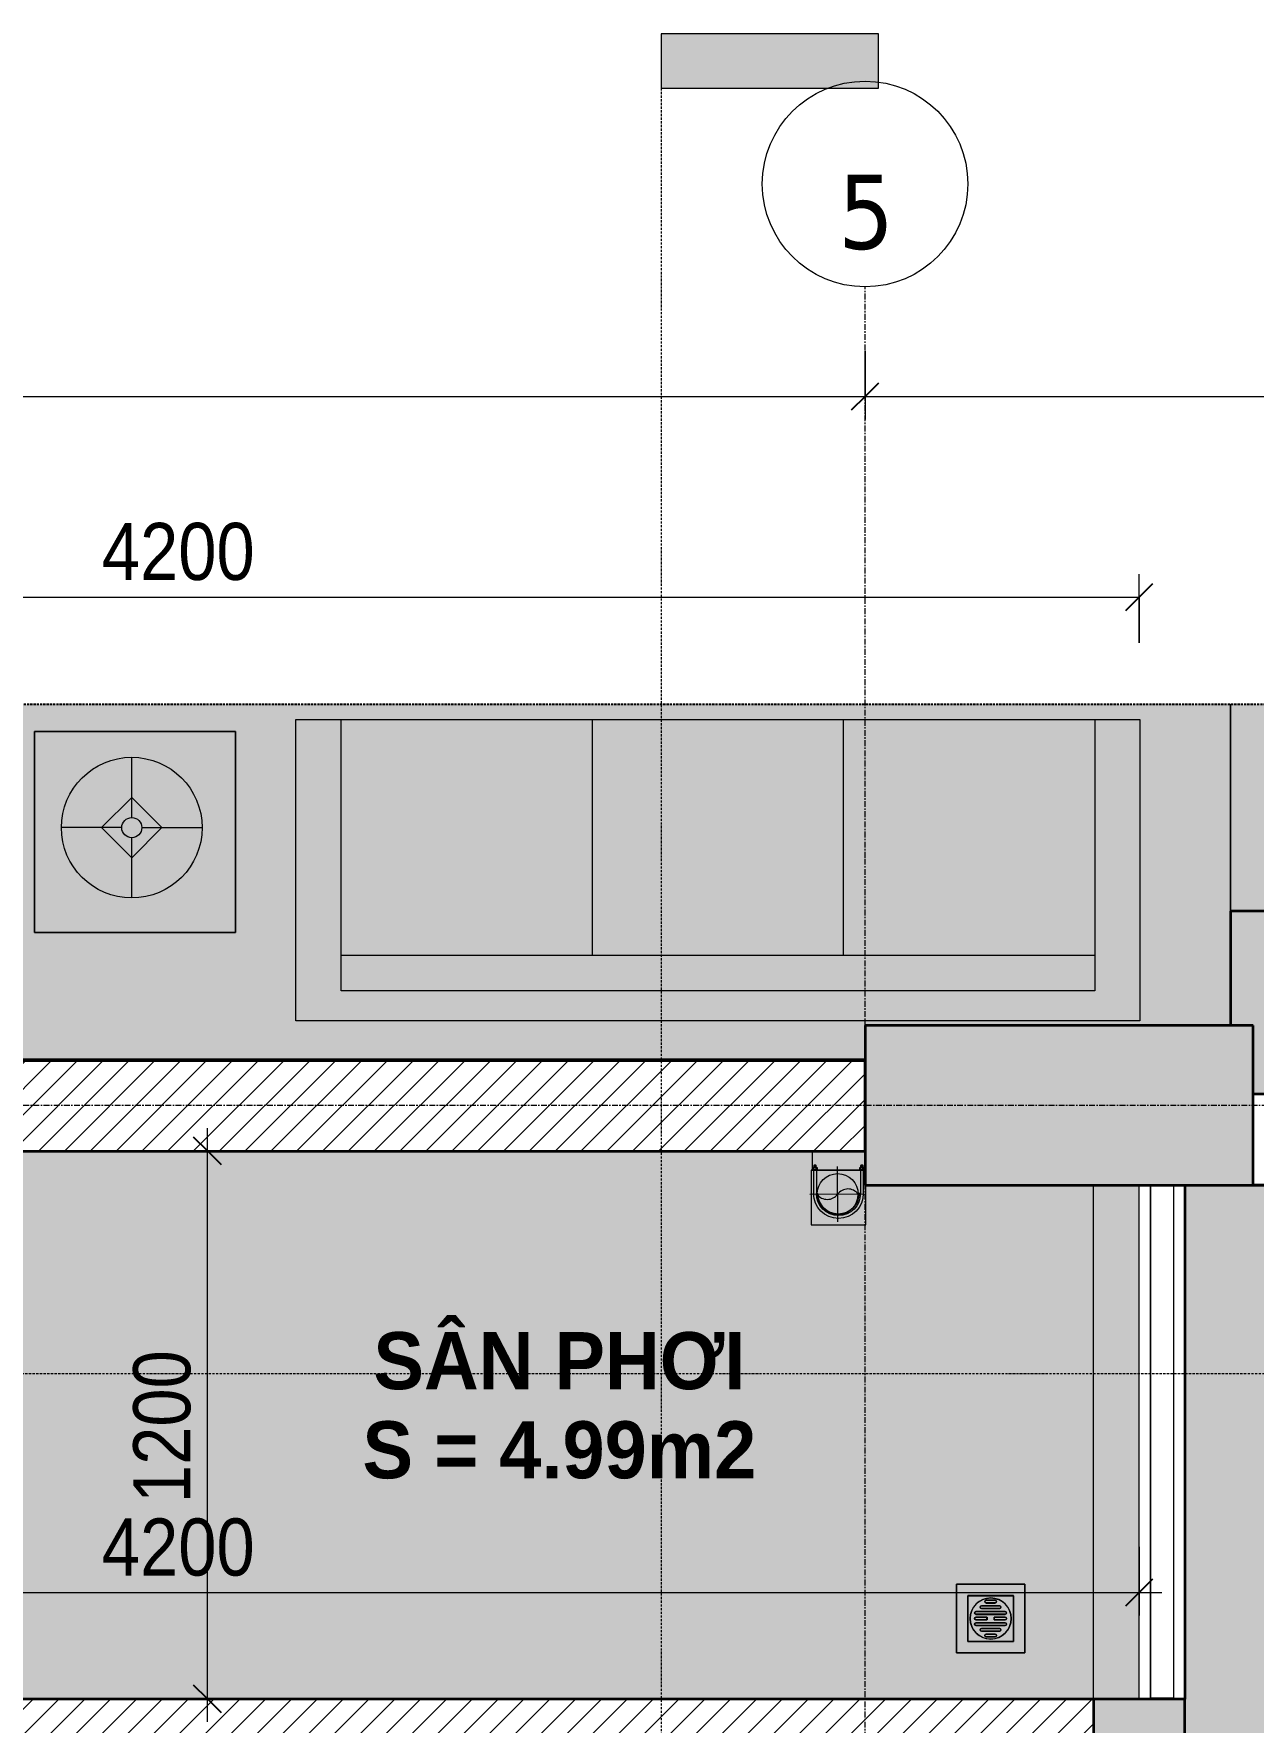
# Model space of a CAD drawing. Header units: millimetres. Extents: x 42054 to 236235, y 253 to 78637.
# Drawn here: x 50933 to 53603, y 68586 to 72283 of the extents above; entities that cross this region are included whole.
import ezdxf

# ---------------------------------------------------------------- set-up
doc = ezdxf.new("R2010")
doc.units = ezdxf.units.MM
for name, pattern in [('Dash - Tight', [4.5, 3, -1.5]), ('Dash Dot 3_16_', [7.9375, 4.7625, -1.5875, 0, -1.5875]), ('Grid Line', [22.225, 12.7, -3.175, 3.175, -3.175]), ('Hidden', [7.14375, 4.7625, -2.38125]), ('IMPORT-CENTER _3_', [10.16, 6.35, -1.27, 1.27, -1.27])]:
    doc.linetypes.add(name, pattern=pattern)
for name, color, linetype, lineweight in [('0-1', 7, 'Continuous', 5), ('A-ANNO-DIMS', 211, 'Continuous', 9), ('A-ANNO-DIMS-50', 211, 'Continuous', 9), ('A-DETL-GENF-1', 7, 'Continuous', 18), ('A-DETL-GENF-3', 92, 'Dash - Tight', 18), ('A-DETL-GENF-4', 92, 'Hidden', 25), ('A-DETL-GENF-5', 9, 'Continuous', 18), ('A-DETL-MEDM', 33, 'Continuous', 35), ('A-DETL-THIN', 151, 'Continuous', 18), ('A-FLOR', 192, 'Continuous', 18), ('A-FLOR-3', 254, 'Continuous', 18), ('A-FLOR-HRAL', 11, 'Continuous', 18), ('A-FLOR-HRAL-1', 7, 'Continuous', 18), ('A-WALL', 113, 'Continuous', 18), ('A-WALL-2', 250, 'Continuous', 35), ('A-WALL-3', 7, 'Continuous', 18), ('A-WALL-6', 113, 'Continuous', 35), ('A-WALL-PATT-1', 9, 'Continuous', 18), ('A-WALL-PATT-2', 111, 'Continuous', 18), ('G-ANNO-SYMB', 111, 'Continuous', 9), ('G-ANNO-SYMB-1', 111, 'Dash Dot 3_16_', 18), ('G-ANNO-TEXT-1', 7, 'Continuous', 9), ('G-IMPT', 8, 'Continuous', 18), ('G-IMPT-3', 8, 'Continuous', 25), ('G-IMPT-4', 8, 'IMPORT-CENTER _3_', 18), ('I-FURN', 30, 'Continuous', 18), ('I-FURN-2', 50, 'Continuous', 18), ('M-EQPM', 50, 'Continuous', 18), ('M-EQPM-1', 7, 'Continuous', 18), ('S-COLS', 52, 'Continuous', 18), ('S-COLS-3', 52, 'Continuous', 5), ('S-GRID-1', 1, 'Grid Line', 9), ('S-GRID-IDEN', 1, 'Continuous', 9)]:
    doc.layers.add(name, color=color, linetype=linetype, lineweight=lineweight)
doc.layers.add('A-DETL-GENF-2', color=7, linetype='Continuous', lineweight=18, transparency=0.2)
doc.styles.add('Arial_B_1', font='arialbd.ttf', dxfattribs={"width": 0.95, "height": 125})
doc.styles.add('Tahoma_B', font='tahomabd.ttf', dxfattribs={"height": 162.5})
doc.styles.add('UTM Avo', font='', dxfattribs={"width": 0.9, "height": 125})
doc.styles.get('UTM Avo').set_extended_font_data('UTM Avo')
doc.dimstyles.new('1_Dim_chi_tiet_2_5', dxfattribs={"dimscale": 304.8, "dimtxt": 124.912619, "dimasz": 0.19685, "dimexe": 0.164042, "dimexo": 0.0625, "dimgap": 0.016404, "dimtad": 1, "dimdec": 0, "dimrnd": 5, "dimzin": 0, "dimdsep": 46, "dimtxsty": 'UTM Avo', "dimblk1": 'OBLIQUE', "dimblk2": 'OBLIQUE', "dimsah": 1, "dimcen": 0.09, "dimdle": 0.164042, "dimazin": 0, "dimtfac": 1, "dimtdec": 4, "dimtix": 1, "dimtmove": 0, "dimatfit": 3, "dimfxl": 0.328084, "dimfxlon": 1, "dimtvp": 1, "dimtolj": 1, "dimtzin": 0, "dimarcsym": 2})
pattern_1 = [(45, (0, 0), (-28.284271, 28.284271), [])]

# ---------------------------------------------------------------- blocks, each defined once
blk = doc.blocks.new('NCV_TKTC_KET CAU_rvt-1-TKCS_CĂN HỘ LOẠI 1A - MẶT BẰNG')
at = {"layer": 'S-COLS-3'}
blk.add_hatch(color=256, dxfattribs=at).paths.add_polyline_path([(52752.6, 69761.9), (52752.6, 69762), (52752.6, 69835.3)])
at = {"layer": 'A-FLOR'}
blk.add_line((49852.6, 69835.3), (52752.6, 69835.3), dxfattribs=at)
at = {"layer": 'S-COLS'}
for p, q in [((52752.6, 70111.9), (52752.6, 70036.9)), ((53552.6, 70111.9), (52752.6, 70111.9)), ((52752.6, 69836.9), (52752.6, 69761.9)), ((53427.6, 69761.9), (53452.6, 69761.9)), ((53452.6, 69761.9), (53602.6, 69761.9))]:
    blk.add_line(p, q, dxfattribs=at)
blk = doc.blocks.new('THU NUOC - THU NUOC-461820-TKCS_CĂN HỘ LOẠI 1A - MẶT BẰNG')
at = {"layer": 'M-EQPM-1'}
for p, q in [((-66.3, 70.6), (-66.3, -79.4)), ((83.7, 70.6), (-66.3, 70.6)), ((58.7, 45.6), (-41.3, 45.6)), ((-41.3, 45.6), (-41.3, -54.4)), ((58.7, -54.4), (58.7, 45.6)), ((83.7, -79.4), (83.7, 70.6)), ((-23.3, 10.8), (40.9, 10.8)), ((40.9, 4.8), (-23.3, 4.8)), ((-11, 23.3), (28.5, 23.3)), ((28.5, 17.3), (-11, 17.3)), ((-1.1, 35.6), (18.5, 35.6)), ((18.5, 29.6), (-1.1, 29.6)), ((-23.3, -1.2), (0.7, -1.2)), ((0.7, -7.2), (-23.3, -7.2)), ((-23.3, -13.6), (40.9, -13.6)), ((40.9, -19.6), (-23.3, -19.6)), ((-11, -26.1), (28.5, -26.1)), ((28.5, -32.1), (-11, -32.1)), ((0.7, -1.2), (0.7, -7.2)), ((16.7, -1.2), (40.9, -1.2)), ((16.7, -7.2), (16.7, -1.2)), ((40.9, -7.2), (16.7, -7.2)), ((-41.3, -54.4), (58.7, -54.4)), ((-1.1, -38.5), (18.5, -38.5)), ((18.5, -44.5), (-1.1, -44.5)), ((-66.3, -79.4), (83.7, -79.4))]:
    blk.add_line(p, q, dxfattribs=at)
for centre, radius, start, end in [((8.7, -4.4), 45, 0, 180), ((8.7, -4.4), 45, 0, 180), ((-23.3, 7.8), 3, 90, 270), ((-11, 20.3), 3, 90, 270), ((-1.1, 32.6), 3, 90, 270), ((18.5, 32.6), 3, 270, 90), ((28.5, 20.3), 3, 270, 90), ((40.9, 7.8), 3, 270, 90), ((8.7, -4.4), 45, 180, 360), ((8.7, -4.4), 45, 180, 360), ((-23.3, -4.2), 3, 90, 270), ((-23.3, -16.6), 3, 90, 270), ((-11, -29.1), 3, 90, 270), ((28.5, -29.1), 3, 270, 90), ((40.9, -4.2), 3, 270, 90), ((40.9, -16.6), 3, 270, 90), ((-1.1, -41.5), 3, 90, 270), ((18.5, -41.5), 3, 270, 90)]:
    blk.add_arc(centre, radius, start, end, dxfattribs=at)
blk = doc.blocks.new('Top Rail Type - Top Rail_Internal_-641411-TKCS_CĂN HỘ LOẠI 1A - MẶT BẰNG')
at = {"layer": 'A-FLOR-HRAL-1'}
for p, q in [((30469.2, 59378.3), (30469.2, 60501.2)), ((30519.2, 60501.2), (30519.2, 59378.3)), ((30519.2, 59378.3), (30469.2, 59378.3))]:
    blk.add_line(p, q, dxfattribs=at)
blk = doc.blocks.new('Top Rail Type - Top Rail_Internal_-V8-TKCS_CĂN HỘ LOẠI 1A - MẶT BẰNG')
at = {"layer": 'A-FLOR-HRAL-1'}
for p, q in [((30469.2, 60501.2), (30469.2, 59378.3)), ((30519.2, 60501.2), (30519.2, 59378.3)), ((30519.2, 59378.3), (30469.2, 59378.3))]:
    blk.add_line(p, q, dxfattribs=at)
blk = doc.blocks.new('LOBBY_SOFA_1 - LOBBY_SOFA_1-851489-TKCS_CĂN HỘ LOẠI 1A - MẶT BẰNG')
at = {"layer": 'I-FURN'}
for p, q in [((-2688.2, 633.5), (-3128.2, 633.5)), ((-3128.2, 633.5), (-3128.2, 193.5)), ((-2688.2, 193.5), (-2688.2, 633.5)), ((-2556, 660), (-708, 660)), ((-2556, 0), (-2556, 660)), ((-2457, 66), (-2457, 660)), ((-1907, 143), (-1907, 660)), ((-1357, 143), (-1357, 660)), ((-807, 660), (-807, 66)), ((-708, 660), (-708, 0)), ((-2915.4, 445), (-2915.4, 577)), ((-2981.4, 423), (-2915.4, 489)), ((-2915.4, 489), (-2849.4, 423)), ((-2937.4, 423), (-3069.4, 423)), ((-2915.4, 357), (-2981.4, 423)), ((-2849.4, 423), (-2915.4, 357)), ((-2893.4, 423), (-2761.4, 423)), ((-2915.4, 269), (-2915.4, 401)), ((-3128.2, 193.5), (-2688.2, 193.5)), ((-807, 143), (-2457, 143)), ((-807, 66), (-2457, 66)), ((-708, 0), (-2556, 0))]:
    blk.add_line(p, q, dxfattribs=at)
for radius in [154, 22]:
    blk.add_circle((-2915.4, 423), radius, dxfattribs=at)
at = {"layer": 'I-FURN-2'}
for p, q in [((-3128.2, 633.5), (-2688.2, 633.5)), ((-3128.2, 193.5), (-3128.2, 633.5)), ((-2688.2, 633.5), (-2688.2, 193.5)), ((-2556, 660), (-708, 660)), ((-2556, 0), (-2556, 660)), ((-708, 660), (-708, 0)), ((-2688.2, 193.5), (-3128.2, 193.5)), ((-708, 0), (-2556, 0))]:
    blk.add_line(p, q, dxfattribs=at)
blk = doc.blocks.new('NCV_TKTC_TANG 1_rvt-1-TKCS_CĂN HỘ LOẠI 1A - MẶT BẰNG')
at = {"layer": 'A-WALL-PATT-1'}
h = blk.add_hatch(dxfattribs=at)
h.set_pattern_fill('FP_1', color=256, style=0, pattern_type=2)
h.set_pattern_definition(pattern_1)
h.paths.add_polyline_path([(52896.9, 68536.9), (53252.6, 68536.9), (53252.6, 68636.9), (50252.6, 68636.9), (50252.6, 68536.9), (52627.6, 68536.9)])
at = {"layer": 'A-FLOR-3'}
for p, q in [((53552.6, 70361.9), (53552.6, 70815.1)), ((53552.6, 70815.1), (53552.6, 70361.9))]:
    blk.add_line(p, q, dxfattribs=at)
at = {"layer": 'A-WALL-2'}
blk.add_line((53252.6, 68636.9), (50252.6, 68636.9), dxfattribs=at)
at = {"layer": 'A-WALL-3'}
for p, q in [((53252.6, 68636.9), (53252.6, 69761.9)), ((53452.6, 69761.9), (53452.6, 68636.9))]:
    blk.add_line(p, q, dxfattribs=at)
at = {"layer": 'A-FLOR-HRAL'}
for name in ['Top Rail Type - Top Rail_Internal_-641411-TKCS_CĂN HỘ LOẠI 1A - MẶT BẰNG', 'Top Rail Type - Top Rail_Internal_-V8-TKCS_CĂN HỘ LOẠI 1A - MẶT BẰNG']:
    blk.add_blockref(name, (22908.5, 9260.7), dxfattribs=at)
at = {"layer": 'I-FURN'}
blk.add_blockref('LOBBY_SOFA_1 - LOBBY_SOFA_1-851489-TKCS_CĂN HỘ LOẠI 1A - MẶT BẰNG', (54062.6, 70121.9), dxfattribs=at)
at = {"layer": 'M-EQPM', "rotation": 180}
blk.add_blockref('THU NUOC - THU NUOC-461820-TKCS_CĂN HỘ LOẠI 1A - MẶT BẰNG', (53036.4, 68809), dxfattribs=at)
blk = doc.blocks.new('TKTC_XREF_251221_MB TANG 1 - TKTC_XREF_260130_MB TANG 1_dwg_CUM U_DN100-4202115-TKCS_CĂN HỘ LOẠI 1A - MẶT BẰNG')
at = {"layer": 'G-IMPT'}
h = blk.add_hatch(color=256, dxfattribs=at)
h.paths.add_polyline_path([(0, -61), (0, -57), (7, -57.9), (14.7, -56.6), (8.7, -55.9), (22.2, -54), (28.4, -50.9), (25.4, -50.7), (36.4, -46), (40.3, -42.1), (36.6, -43.2), (49.4, -32.6), (52.7, -28.3), (50.5, -27), (56.6, -18.8), (58.8, -13.6), (55.9, -12.5), (60.7, 0.7), (58.8, -16), (52.7, -30.6), (43, -43.2), (28.4, -53.7), (14.7, -59.1), (0, -61)])
h.paths.add_polyline_path([(44.7, -34.6), (49.4, -28.5), (51.1, -29.5), (49.4, -30.9)])
h.paths.add_polyline_path([(51.5, -23.3), (55.1, -14.8), (57.1, -15.8), (52.7, -21.7)])
h.paths.add_polyline_path([(55.5, -11.1), (57, 0), (60, 0), (58.7, -3.1)])
h.paths.add_polyline_path([(60.5, 1.2), (60.1, 2.2), (56.7, 2.2), (54.1, 17), (47.7, 30.7), (39, 41.3), (28.4, 49.4), (14.7, 55.1), (0, 57.2), (0, 61), (15.1, 58.8), (15.8, 58.9), (29.1, 52.8), (28.5, 51.5), (29.5, 51.1), (30.5, 52.8), (41.5, 43.8), (40.3, 42.4), (41.5, 41.5), (43.1, 43.1), (53.6, 28.5), (59.1, 14.8), (60.8, 1.9)])
for p, q in [((-79.1, 66.6), (-79.1, 63.4)), ((-76.6, 66.6), (-76.6, 63.4)), ((-74.6, 66.6), (-74.6, 63.4)), ((-72.7, 69.3), (-72.7, 60.7)), ((-66.9, 67.9), (-71.7, 67.9)), ((-66.9, 62.1), (-71.7, 62.1)), ((-65, 69), (0, 69)), ((-79.1, -63.4), (-79.1, -66.6)), ((-76.6, -63.4), (-76.6, -66.6)), ((-74.6, -63.4), (-74.6, -66.6)), ((-72.7, -60.7), (-72.7, -69.3)), ((-66.9, -62.1), (-71.7, -62.1)), ((-66.9, -67.9), (-71.7, -67.9)), ((-65, -69), (0, -69))]:
    blk.add_line(p, q, dxfattribs=at)
at = {"layer": 'G-IMPT', "flags": 128}
for points in [[(-72.7, 67.6), (-78.1, 67.6), (-78.1, 62.4), (-72.7, 62.4)], [(-71.7, 59.2), (-66.9, 59.2), (-66.9, 70.8), (-71.7, 70.8)], [(-66.9, 70.8), (-66.9, 72.7), (-65, 72.7), (-65, 57.3), (-66.9, 57.3), (-66.9, 59.2)], [(-65, 61), (0, 61), (0, 57)], [(-72.7, -62.4), (-78.1, -62.4), (-78.1, -67.6), (-72.7, -67.6)], [(-71.7, -70.8), (-66.9, -70.8), (-66.9, -59.2), (-71.7, -59.2)], [(-66.9, -59.2), (-66.9, -57.3), (-65, -57.3), (-65, -72.7), (-66.9, -72.7), (-66.9, -70.8)], [(-65, -61), (0, -61), (0, -57)]]:
    blk.add_lwpolyline(points, dxfattribs=at)
at = {"layer": 'G-IMPT'}
for centre, radius, start, end in [((-78.1, 66.6), 0.96, 90, 180), ((-78.1, 63.4), 0.96, 180, 270), ((-71.1, 69.3), 1.56, 112.6199, 247.3801), ((-67.9, 65), 4.8, 143.1301, 216.8699), ((-71.1, 60.7), 1.56, 112.6199, 247.3801), ((0, 0), 69, 270, 90), ((0, 0), 61, 270, 90), ((0, 0), 57, 270, 90), ((-78.1, -63.4), 0.96, 90, 180), ((-78.1, -66.6), 0.96, 180, 270), ((-71.1, -60.7), 1.56, 112.6199, 247.3801), ((-67.9, -65), 4.8, 143.1301, 216.8699), ((-71.1, -69.3), 1.56, 112.6199, 247.3801)]:
    blk.add_arc(centre, radius, start, end, dxfattribs=at)
blk = doc.blocks.new('TKTC_XREF_251221_MB TANG 1 - TKTC_XREF_260130_MB TANG 1_dwg_$cc-4202114-TKCS_CĂN HỘ LOẠI 1A - MẶT BẰNG')
at = {"layer": 'G-IMPT'}
blk.add_circle((0, 0), 0.5, dxfattribs=at)
for centre, radius, start, end in [((0, 0), 0.5, 90, 270), ((0.188, 0.25), 0.313, 126.8699, 233.1301), ((-0.188, -0.25), 0.313, 306.8699, 53.1301)]:
    blk.add_arc(centre, radius, start, end, dxfattribs=at)
at = {"layer": 'G-IMPT-4'}
for p, q in [((0, -0.673), (0, 0.673)), ((-0.673, 0), (0.673, 0))]:
    blk.add_line(p, q, dxfattribs=at)
blk = doc.blocks.new('TKTC_XREF_251221_MB TANG 1 - TKTC_XREF_260130_MB TANG 1_dwg_THU NUOC - THU NUOC-444531-TKCS_MB TẦNG 1-V17-TKCS_CĂN HỘ LOẠI 1A - MẶT BẰNG')
at = {"layer": 'M-EQPM'}
for p, q in [((-23.3, 10.8), (40.9, 10.8)), ((40.9, 4.8), (-23.3, 4.8)), ((-11, 23.3), (28.5, 23.3)), ((28.5, 17.3), (-11, 17.3)), ((-1.1, 35.6), (18.5, 35.6)), ((18.5, 29.6), (-1.1, 29.6)), ((-23.3, -13.6), (40.9, -13.6)), ((40.9, -19.6), (-23.3, -19.6)), ((-11, -26.1), (28.5, -26.1)), ((28.5, -32.1), (-11, -32.1)), ((-1.1, -38.5), (18.5, -38.5)), ((18.5, -44.5), (-1.1, -44.5))]:
    blk.add_line(p, q, dxfattribs=at)
at = {"layer": 'M-EQPM', "flags": 128}
for points in [[(83.7, -79.4), (83.7, 70.6), (-66.3, 70.6), (-66.3, -79.4)], [(58.7, -54.4), (58.7, 45.6), (-41.3, 45.6), (-41.3, -54.4)]]:
    blk.add_lwpolyline(points, close=True, dxfattribs=at)
for points in [[(-23.3, -1.2), (0.7, -1.2), (0.7, -7.2), (-23.3, -7.2)], [(40.9, -7.2), (16.7, -7.2), (16.7, -1.2), (40.9, -1.2)]]:
    blk.add_lwpolyline(points, dxfattribs=at)
at = {"layer": 'M-EQPM'}
for centre, radius, start, end in [((8.7, -4.4), 45, 360, 180), ((8.7, -4.4), 45, 360, 180), ((-23.3, 7.8), 3, 90, 270), ((-11, 20.3), 3, 90, 270), ((-1.1, 32.6), 3, 90, 270), ((18.5, 32.6), 3, 270, 90), ((28.5, 20.3), 3, 270, 90), ((40.9, 7.8), 3, 270, 90), ((8.7, -4.4), 45, 180, 360), ((8.7, -4.4), 45, 180, 360), ((-23.3, -4.2), 3, 90, 270), ((-23.3, -16.6), 3, 90, 270), ((-11, -29.1), 3, 90, 270), ((28.5, -29.1), 3, 270, 90), ((40.9, -4.2), 3, 270, 90), ((40.9, -16.6), 3, 270, 90), ((-1.1, -41.5), 3, 90, 270), ((18.5, -41.5), 3, 270, 90)]:
    blk.add_arc(centre, radius, start, end, dxfattribs=at)
blk = doc.blocks.new('TKTC_XREF_251221_MB TANG 1 - TKTC_XREF_260130_MB TANG 1_dwg-4202109-TKCS_CĂN HỘ LOẠI 1A - MẶT BẰNG')
at = {"layer": 'G-IMPT'}
blk.add_line((-150514.9, -331551.3), (-150399.1, -331551.3), dxfattribs=at)
at = {"layer": 'G-IMPT', "flags": 128}
for points in [[(-150399.1, -331511.3), (-150514.9, -331511.3), (-150514.9, -331551.3)], [(-150399.1, -331551.3), (-150516.7, -331551.3), (-150516.7, -331671.3)], [(-150516.7, -331671.3), (-150397.1, -331671.3), (-150397.1, -331584.7)]]:
    blk.add_lwpolyline(points, dxfattribs=at)
at = {"layer": 'G-IMPT-3'}
blk.add_line((-149699, -332709.7), (-149699, -331584.7), dxfattribs=at)
at = {"xscale": 90.00000000005122, "yscale": 90.00000000005122, "zscale": 90.00000000005122, "rotation": 90.37402677993775}
blk.add_blockref('TKTC_XREF_251221_MB TANG 1 - TKTC_XREF_260130_MB TANG 1_dwg_$cc-4202114-TKCS_CĂN HỘ LOẠI 1A - MẶT BẰNG', (-150459.1, -331604.2), dxfattribs=at)
at = {"extrusion": (0, 0, -1), "xscale": 0.7894736842105242, "yscale": 0.7894736842105242, "zscale": -0.7894736842105242, "rotation": 269.9999999984438}
blk.add_blockref('TKTC_XREF_251221_MB TANG 1 - TKTC_XREF_260130_MB TANG 1_dwg_CUM U_DN100-4202115-TKCS_CĂN HỘ LOẠI 1A - MẶT BẰNG', (150457.3, -331602.7), dxfattribs=at)
at = {"extrusion": (0, 0, -1), "zscale": -1}
blk.add_blockref('TKTC_XREF_251221_MB TANG 1 - TKTC_XREF_260130_MB TANG 1_dwg_THU NUOC - THU NUOC-444531-TKCS_MB TẦNG 1-V17-TKCS_CĂN HỘ LOẠI 1A - MẶT BẰNG', (150115.4, -332528.9), dxfattribs=at)
blk = doc.blocks.new('TKTC_XREF_251221_MB TANG 1 - TKTC_XREF_251221_MB TANG 1-2038492-TKCS_CĂN HỘ LOẠI 1A - MẶT BẰNG')
blk.add_blockref('TKTC_XREF_251221_MB TANG 1 - TKTC_XREF_260130_MB TANG 1_dwg-4202109-TKCS_CĂN HỘ LOẠI 1A - MẶT BẰNG', (169499.1, 384109.7))
blk = doc.blocks.new('BORDER VIEW - BORDER VIEW-2565244-TKCS_CĂN HỘ LOẠI 1A - MẶT BẰNG')
at = {"layer": 'A-DETL-GENF-4'}
blk.add_line((150, 9813.2), (11629, 9813.2), dxfattribs=at)
blk = doc.blocks.new('Grid - M_Grid Head - Circle-353313-TKCS_CĂN HỘ LOẠI 1A - MẶT BẰNG')
at = {"layer": 'S-GRID-IDEN'}
blk.add_circle((0, 0), 4.5, dxfattribs=at)
blk = doc.blocks.new('DIMBLOCK5-TKCS_CĂN HỘ LOẠI 1A - MẶT BẰNG')
at = {"layer": 'A-ANNO-DIMS-50'}
for p, q in [((44452.6, 71588.6), (44452.6, 71438.6)), ((44452.6, 71488.6), (44452.6, 71588.6)), ((52752.6, 71588.6), (52752.6, 71438.6)), ((52752.6, 71488.6), (52752.6, 71588.6)), ((44402.6, 71488.6), (52752.6, 71488.6))]:
    blk.add_line(p, q, dxfattribs=at)
at = {"layer": 'A-ANNO-DIMS-50', "lineweight": 25}
for p, q in [((44452.6, 71488.6), (44482.6, 71518.6)), ((52752.6, 71488.6), (52782.6, 71518.6)), ((44452.6, 71488.6), (44422.6, 71458.6)), ((52752.6, 71488.6), (52722.6, 71458.6))]:
    blk.add_line(p, q, dxfattribs=at)
at = {"layer": 'A-ANNO-DIMS-50', "color": 0, "insert": (48431.4, 71651), "char_height": 125, "width": 410.824, "attachment_point": 1, "line_spacing_factor": 1.110334, "style": 'UTM Avo'}
blk.add_mtext('8300', dxfattribs=at)
blk = doc.blocks.new('_Oblique')
at = {"color": 0, "linetype": 'ByBlock', "lineweight": -2}
blk.add_line((-0.5, -0.5), (0.5, 0.5), dxfattribs=at)
blk = doc.blocks.new('DIMBLOCK6-TKCS_CĂN HỘ LOẠI 1A - MẶT BẰNG')
at = {"layer": 'A-ANNO-DIMS-50'}
for p, q in [((52752.6, 71588.6), (52752.6, 71438.6)), ((52752.6, 71488.6), (52752.6, 71588.6)), ((54952.6, 71588.6), (54952.6, 71438.6)), ((54952.6, 71488.6), (54952.6, 71588.6)), ((52752.6, 71488.6), (55002.6, 71488.6))]:
    blk.add_line(p, q, dxfattribs=at)
at = {"layer": 'A-ANNO-DIMS-50', "lineweight": 25}
for p, q in [((52752.6, 71488.6), (52782.6, 71518.6)), ((54952.6, 71488.6), (54982.6, 71518.6)), ((52752.6, 71488.6), (52722.6, 71458.6)), ((54952.6, 71488.6), (54922.6, 71458.6))]:
    blk.add_line(p, q, dxfattribs=at)
at = {"layer": 'A-ANNO-DIMS-50', "color": 0, "insert": (53681.4, 71651), "char_height": 125, "width": 410.824, "attachment_point": 1, "line_spacing_factor": 1.110334, "style": 'UTM Avo'}
blk.add_mtext('2200', dxfattribs=at)
blk = doc.blocks.new('DIMBLOCK25-TKCS_CĂN HỘ LOẠI 1A - MẶT BẰNG')
at = {"layer": 'A-ANNO-DIMS-50'}
for p, q in [((51312.6, 68587.3), (51312.6, 69887.3)), ((51212.6, 69837.3), (51362.6, 69837.3)), ((51312.6, 69837.3), (51212.6, 69837.3)), ((51212.6, 68637.3), (51362.6, 68637.3)), ((51312.6, 68637.3), (51212.6, 68637.3))]:
    blk.add_line(p, q, dxfattribs=at)
at = {"layer": 'A-ANNO-DIMS-50', "lineweight": 25}
for p, q in [((51312.6, 69837.3), (51282.6, 69867.3)), ((51312.6, 69837.3), (51342.6, 69807.3)), ((51312.6, 68637.3), (51282.6, 68667.3)), ((51312.6, 68637.3), (51342.6, 68607.3))]:
    blk.add_line(p, q, dxfattribs=at)
at = {"layer": 'A-ANNO-DIMS-50', "color": 0, "insert": (51150.3, 69066.1), "char_height": 125, "width": 410.824, "attachment_point": 1, "rotation": 90, "line_spacing_factor": 1.110334, "style": 'UTM Avo'}
blk.add_mtext('1200', dxfattribs=at)
blk = doc.blocks.new('DIMBLOCK27-TKCS_CĂN HỘ LOẠI 1A - MẶT BẰNG')
at = {"layer": 'A-ANNO-DIMS-50'}
for p, q in [((49152.9, 68970.1), (49152.9, 68820.1)), ((49152.9, 68870.1), (49152.9, 68970.1)), ((53352.6, 68970.1), (53352.6, 68820.1)), ((53352.6, 68870.1), (53352.6, 68970.1)), ((49102.9, 68870.1), (53402.6, 68870.1))]:
    blk.add_line(p, q, dxfattribs=at)
at = {"layer": 'A-ANNO-DIMS-50', "lineweight": 25}
for p, q in [((49152.9, 68870.1), (49122.9, 68840.1)), ((49152.9, 68870.1), (49182.9, 68900.1)), ((53352.6, 68870.1), (53322.6, 68840.1)), ((53352.6, 68870.1), (53382.6, 68900.1))]:
    blk.add_line(p, q, dxfattribs=at)
at = {"layer": 'A-ANNO-DIMS-50', "color": 0, "insert": (51081.6, 69032.4), "char_height": 125, "width": 410.824, "attachment_point": 1, "line_spacing_factor": 1.110334, "style": 'UTM Avo'}
blk.add_mtext('4200', dxfattribs=at)
blk = doc.blocks.new('DIMBLOCK48-TKCS_CĂN HỘ LOẠI 1A - MẶT BẰNG')
at = {"layer": 'A-ANNO-DIMS-50'}
for p, q in [((49152.9, 70949.7), (49152.9, 71099.7)), ((53352.6, 70949.7), (53352.6, 71099.7)), ((49152.9, 71049.7), (53352.6, 71049.7)), ((49152.9, 71049.7), (49152.9, 70949.7)), ((53352.6, 71049.7), (53352.6, 70949.7))]:
    blk.add_line(p, q, dxfattribs=at)
at = {"layer": 'A-ANNO-DIMS-50', "lineweight": 25}
for p, q in [((49152.9, 71049.7), (49182.9, 71079.7)), ((53352.6, 71049.7), (53382.6, 71079.7)), ((49152.9, 71049.7), (49122.9, 71019.7)), ((53352.6, 71049.7), (53322.6, 71019.7))]:
    blk.add_line(p, q, dxfattribs=at)
at = {"layer": 'A-ANNO-DIMS-50', "color": 0, "insert": (51081.6, 71212.1), "char_height": 125, "width": 410.824, "attachment_point": 1, "line_spacing_factor": 1.110334, "style": 'UTM Avo'}
blk.add_mtext('4200', dxfattribs=at)
blk = doc.blocks.new('Section - 3_32_ x 3_8_-4701953-TKCS_CĂN HỘ LOẠI 1A - MẶT BẰNG')
at = {"layer": 'G-ANNO-SYMB'}
blk.add_hatch(color=256, dxfattribs=at).paths.add_polyline_path([(0, 9.525), (0, 0), (-2.38125, 0), (-2.38125, 9.525)])
for p, q in [((0, 9.525), (-2.38125, 9.525)), ((-2.38125, 9.525), (-2.38125, 0)), ((0, 0), (0, 9.525)), ((-2.38125, 0), (0, 0))]:
    blk.add_line(p, q, dxfattribs=at)

msp = doc.modelspace()

# ---------------------------------------------------------------- hatches: boundary and pattern name
at = {"layer": 'A-DETL-GENF-1'}
h = msp.add_hatch(color=256, dxfattribs=at)
h.paths.add_polyline_path([(50152.6, 68236.9), (50152.6, 68637.3), (53352.6, 68637.3), (53352.6, 69761.9), (52752.6, 69761.9), (52752.6, 69837.3), (49352.6, 69836.9), (49352.6, 69761.9), (49152.9, 69761.9), (49153, 68236.9), (50152.6, 68236.9)])
h.paths.add_polyline_path([(52694.4, 69695.8), (52681.9, 69697.5), (52670.3, 69702.3), (52660.3, 69709.9), (52652.4, 69720.5), (52647.8, 69731.5), (52646.2, 69744), (52649.4, 69744), (52651.2, 69731.5), (52656.3, 69720.3), (52662.5, 69712.2), (52671.9, 69705), (52682.7, 69700.5), (52694.4, 69699), (52706.8, 69700.9), (52718.4, 69706.2), (52726.2, 69712.2), (52733.3, 69721.5), (52737.8, 69732.3), (52739.4, 69744), (52742.5, 69744), (52740.9, 69731.5), (52736.1, 69719.9), (52728.4, 69709.9), (52716.9, 69701.6), (52706, 69697.4)])
at = {"layer": 'A-DETL-GENF-2'}
h = msp.add_hatch(color=256, dxfattribs=at)
h.paths.add_polyline_path([(43802.6, 61001.9), (55281.7, 61001.9), (55320.5, 61007), (55356.7, 61022), (55387.7, 61045.9), (55411.6, 61076.9), (55426.5, 61113.1), (55431.7, 61151.9), (55431.7, 69761.9), (53452.6, 69761.9), (53452.6, 64258.6), (54652.6, 64258.6), (54652.6, 61511.9), (52728.4, 61511.6), (52716.9, 61503.3), (52706, 61499), (52694.4, 61497.5), (52681.9, 61499.1), (52670.3, 61503.9), (52660, 61511.9), (52602.6, 61511.9), (52602.6, 61635.3), (45752.6, 61635.3), (45752.6, 61511.9), (44452.6, 61511.9), (44452.6, 70111.9), (45752.6, 70111.9), (45752.6, 70035.3), (48752.6, 70035.3), (48752.6, 70061.9), (49352.6, 70061.9), (49352.6, 70035.3), (52752.6, 70035.3), (52752.6, 70111.9), (53602.6, 70111.9), (53602.6, 69961.8), (55431.7, 69961.8), (55431.7, 70665.1), (55426.5, 70703.9), (55411.6, 70740.1), (55387.7, 70771.2), (55356.7, 70795), (55320.5, 70810), (55281.7, 70815.1), (43802.6, 70815.1), (43763.8, 70810), (43727.6, 70795), (43696.6, 70771.2), (43672.7, 70740.1), (43657.7, 70703.9), (43652.6, 70665.1), (43652.6, 61151.9), (43657.7, 61113.1), (43672.7, 61076.9), (43696.6, 61045.9), (43727.6, 61022), (43763.8, 61007)])
h.paths.add_polyline_path([(52694.4, 61500.6), (52706.8, 61502.5), (52718.4, 61507.9), (52723.7, 61511.9), (52665, 61511.9), (52671.9, 61506.7), (52682.7, 61502.2)])
h.paths.add_polyline_path([(53887.5, 70076.8), (53885.2, 70092.6), (53879.9, 70105.2), (53869.6, 70118), (53859.1, 70126), (53845.4, 70131.7), (53830.7, 70133.7), (53814.9, 70131.3), (53802.3, 70126), (53790.5, 70117), (53781.4, 70105.2), (53775.7, 70090.8), (53773.8, 70076.8), (53769.8, 70076.8), (53771.9, 70092.6), (53778, 70107.2), (53787.7, 70119.8), (53802.3, 70130.3), (53816, 70135.7), (53830.7, 70137.7), (53846.4, 70135.6), (53861.1, 70129.5), (53873.7, 70119.8), (53883.4, 70107.2), (53889.5, 70092.6), (53891.5, 70076.8), (53889.5, 70076.8)])
msp.add_hatch(color=256, dxfattribs=at).paths.add_polyline_path([(52752.6, 70035.3), (52752.6, 70035.3), (52752.6, 70036.9)])
at = {"layer": 'A-DETL-GENF-5'}
h = msp.add_hatch(dxfattribs=at)
h.set_pattern_fill('FP_2', color=256, style=0, pattern_type=2)
h.set_pattern_definition([(50, (0, 0), (364.3679, -31.8783), [38.1, -419.1]), (355, (0, 0), (-70.4859, 382.1133), [30.48, -335.28]), (100.451, (30.36, -2.66), (293.885, 350.2334), [32.38, -356.18]), (46.184, (0, 101.6), (542.1585, -84.0858), [57.15, -628.65]), (96.636, (45.2, 94.6), (474.805, 494.8554), [48.57, -534.27]), (351.184, (0, 101.6), (474.8102, 494.85), [45.72, -502.92]), (21, (50.8, 76.2), (303.2285, -204.5305), [38.1, -419.1]), (326, (50.8, 76.2), (123.6039, 368.376), [30.48, -335.28]), (71.451, (76.07, 59.16), (426.8341, 163.8427), [32.38, -356.18]), (37.5, (0, 0), (6.17665, 169.11015), [3.353, -327.863, 3.353, -337.007, -336.55]), (37.5, (0, 0), (6.17665, 169.11015), [-671.576, 3.353, -333.197]), (7.5, (0, 0), (133.63888, 200.3615), [3.353, -190.703, 3.353, -320.243, -128.27]), (7.5, (0, 0), (133.63888, 200.3615), [-517.652, 3.353, -124.917]), (327.5, (-113.28, 0), (271.18182, -11.45836), [3.353, -123.647, 3.353, -392.887, -525.78]), (327.5, (-113.28, 0), (271.18182, -11.45836), [-523.24, 3.353, -522.427]), (317.5, (-164.08, 0), (296.2585, 50.85285), [3.353, -161.747, 3.353, -259.791, -373.38]), (317.5, (-164.08, 0), (296.2585, 50.85285), [-428.244, 3.353, -370.027]), (45, (0, 0), (-125.7236, 125.7236), []), (45, (0, 190.5), (-125.7236, 125.7236), [])])
h.paths.add_polyline_path([(44464.8, 61511.9), (45752.6, 61512.1), (45752.6, 61961.9), (44452.6, 61961.9), (44452.6, 61511.9)])
h.paths.add_polyline_path([(53377.6, 61511.9), (53452.6, 61512.1), (53452.6, 61961.9), (52602.6, 61961.9), (52602.6, 61511.9), (53271.6, 61511.9)])
h.paths.add_polyline_path([(54552.6, 61511.9), (54652.6, 61512), (54652.6, 61711.9), (54452.6, 61711.9), (54452.6, 61511.9)])
h.paths.add_polyline_path([(49151.8, 61635.3), (49152.9, 61635.4), (49152.9, 61835.3), (48952.9, 61835.3), (48952.9, 61635.3), (49052.6, 61635.3)])
h.paths.add_polyline_path([(53271.6, 64058.6), (53452.6, 64058.6), (53452.6, 64258.6), (53252.6, 64258.6), (53252.6, 64058.6)])
h.paths.add_polyline_path([(54452.6, 64061.9), (54652.6, 64061.9), (54652.6, 64258.6), (54452.6, 64258.6)])
h.paths.add_polyline_path([(44652.6, 64835.3), (44652.6, 65035.3), (44452.6, 65035.3), (44452.6, 64835.3), (44652.6, 64835.3)])
h.paths.add_polyline_path([(49052.6, 64836.9), (49152.6, 64836.9), (49152.6, 65036.9), (49052.6, 65036.9), (49052.6, 64841.1)])
h.paths.add_polyline_path([(50252.6, 64836.9), (50252.6, 64836.9), (50252.5, 65037.4), (50152.6, 65037.4), (50152.6, 64836.9)])
h.paths.add_polyline_path([(46652.6, 64836.9), (46752.6, 64836.9), (46752.6, 65036.9), (46652.6, 65036.9), (46652.6, 64932.2)])
h.paths.add_polyline_path([(49152.6, 68136.9), (49152.6, 68336.9), (49052.6, 68336.9), (49052.6, 68136.9), (49127.6, 68136.9)])
h.paths.add_polyline_path([(53252.6, 68435.3), (53452.7, 68435.3), (53452.6, 68636.9), (53252.6, 68636.9), (53252.6, 68435.3)])
h.paths.add_polyline_path([(50252.6, 68436.9), (50252.6, 68637.3), (50152.6, 68636.9), (50152.6, 68436.9), (50227.6, 68436.9)])
h.paths.add_polyline_path([(49115.1, 69761.9), (49352.6, 69761.9), (49352.6, 70061.9), (48752.6, 70061.9), (48752.6, 69761.9), (49053, 69761.9)])
h.paths.add_polyline_path([(52896.9, 69761.9), (53602.6, 69761.9), (53602.6, 70111.9), (52752.6, 70111.8), (52752.6, 69761.9)])
h.paths.add_polyline_path([(45641.6, 69761.9), (45752.6, 69762.1), (45752.6, 70111.9), (44452.6, 70111.9), (44452.6, 69761.9), (45026.3, 69761.9)])
h.paths.add_polyline_path([(54919.4, 69763.6), (54952.6, 69763.6), (54952.6, 69961.9), (54552.6, 69961.8), (54552.6, 69763.6), (54770.8, 69763.6)])
at = {"layer": 'A-WALL-PATT-2'}
h = msp.add_hatch(dxfattribs=at)
h.set_pattern_fill('FP_1', color=256, style=0, pattern_type=2)
h.set_pattern_definition(pattern_1)
h.paths.add_polyline_path([(51022.9, 69836.9), (52752.6, 69837.3), (52752.6, 70035.3), (49352.6, 70035.3), (49352.6, 69836.9), (50552.6, 69836.9)])

# ---------------------------------------------------------------- linework, layer by layer
at = {"layer": 'A-DETL-MEDM'}
for p, q in [((52752.6, 70111.9), (52752.6, 69761.9)), ((53602.6, 70111.9), (52752.6, 70111.9)), ((53602.6, 69761.9), (53602.6, 70111.9)), ((49352.6, 70035.3), (52752.6, 70035.3)), ((53602.6, 69961.8), (54552.6, 69961.8)), ((52752.6, 69761.9), (53602.6, 69761.9)), ((53452.6, 69761.9), (53452.6, 68636.9)), ((55431.7, 69761.9), (53602.6, 69761.9)), ((53452.7, 68636.9), (53252.6, 68636.9)), ((53252.6, 68636.9), (53252.6, 68435.3)), ((53452.7, 68435.3), (53452.7, 68636.9))]:
    msp.add_line(p, q, dxfattribs=at)
at = {"layer": 'A-DETL-THIN'}
for p, q in [((52752.6, 69837.3), (49352.6, 69837.3)), ((53352.6, 68637.3), (53352.6, 69761.9)), ((50252.6, 68637.3), (53352.6, 68637.3))]:
    msp.add_line(p, q, dxfattribs=at)
at = {"layer": 'A-WALL'}
msp.add_line((53552.6, 70361.9), (53552.6, 70815.1), dxfattribs=at)
at = {"layer": 'A-WALL-6'}
for p, q in [((53552.6, 70361.9), (53552.6, 70111.9)), ((53752.6, 70361.9), (53552.6, 70361.9)), ((52752.6, 70036.9), (49352.6, 70036.9)), ((52752.6, 69836.9), (52752.6, 70036.9)), ((49352.6, 69836.9), (52752.6, 69836.9)), ((53602.6, 69761.9), (54552.6, 69761.9))]:
    msp.add_line(p, q, dxfattribs=at)
at = {"layer": 'G-ANNO-SYMB-1'}
for p, q in [((52305.9, 72163.9), (52305.9, 59626.3)), ((55813.5, 69349), (42813.2, 69349))]:
    msp.add_line(p, q, dxfattribs=at)
at = {"layer": 'S-GRID-1'}
for p, q in [((52752.6, 70479.1), (52752.6, 71729.1)), ((52752.6, 61240.5), (52752.6, 70479.1)), ((54656.2, 69936.9), (44170.5, 69936.9))]:
    msp.add_line(p, q, dxfattribs=at)

# ---------------------------------------------------------------- block references
at = {"layer": '0-1'}
for name in ['NCV_TKTC_KET CAU_rvt-1-TKCS_CĂN HỘ LOẠI 1A - MẶT BẰNG', 'NCV_TKTC_TANG 1_rvt-1-TKCS_CĂN HỘ LOẠI 1A - MẶT BẰNG']:
    msp.add_blockref(name, (0, 0), dxfattribs=at)
at = {"layer": 'A-DETL-GENF-3'}
msp.add_blockref('BORDER VIEW - BORDER VIEW-2565244-TKCS_CĂN HỘ LOẠI 1A - MẶT BẰNG', (43652.6, 61001.9), dxfattribs=at)
at = {"layer": 'G-ANNO-SYMB', "xscale": 49.99999999999998, "yscale": 49.99999999999998, "zscale": 49.99999999999998, "rotation": 269.9999999999996}
msp.add_blockref('Section - 3_32_ x 3_8_-4701953-TKCS_CĂN HỘ LOẠI 1A - MẶT BẰNG', (52305.9, 72163.9), dxfattribs=at)
at = {"layer": 'M-EQPM'}
msp.add_blockref('TKTC_XREF_251221_MB TANG 1 - TKTC_XREF_251221_MB TANG 1-2038492-TKCS_CĂN HỘ LOẠI 1A - MẶT BẰNG', (33652.6, 17236.9), dxfattribs=at)
at = {"layer": 'S-GRID-IDEN', "xscale": 49.99999999999998, "yscale": 49.99999999999998, "zscale": 49.99999999999998}
msp.add_blockref('Grid - M_Grid Head - Circle-353313-TKCS_CĂN HỘ LOẠI 1A - MẶT BẰNG', (52752.6, 71954.1), dxfattribs=at)

# ---------------------------------------------------------------- texts
at = {"layer": 'G-ANNO-TEXT-1', "insert": (52083.4, 69279.4), "char_height": 125, "width": 1128.125, "attachment_point": 5, "line_spacing_factor": 0.936439, "style": 'Arial_B_1'}
msp.add_mtext('\\pt570,1140,1710,2280,2850,3420,3990,4560,5130,5700,6270,6840,7410,7980,8550,9120,9690,10260,10830,11400,11970,12540,13110,13680,14250,14820,15390,15960,16530,17100,17670,18240;SÂN PHƠI\\PS = 4.99m2', dxfattribs=at)

# ---------------------------------------------------------------- dimensions: what is measured, and where the dimension line sits
at = {"layer": 'A-ANNO-DIMS'}
for base, p1, p2, override, picture, middle in [((52752.6, 71488.6), (44452.6, 71588.6), (52752.6, 71588.6), {"dimpost": '<>', "dimfxl": 8300}, 'DIMBLOCK5-TKCS_CĂN HỘ LOẠI 1A - MẶT BẰNG', (48602.6, 71558.3)), ((54952.6, 71488.6), (52752.6, 71588.6), (54952.6, 71588.6), {"dimpost": '<>', "dimfxl": 2200}, 'DIMBLOCK6-TKCS_CĂN HỘ LOẠI 1A - MẶT BẰNG', (53852.6, 71558.3)), ((53352.6, 71049.7), (49152.9, 70949.7), (53352.6, 70949.7), {"dimpost": '<>', "dimfxl": 4199.644509}, 'DIMBLOCK48-TKCS_CĂN HỘ LOẠI 1A - MẶT BẰNG', (51252.7, 71119.4)), ((53352.6, 68870.1), (49152.9, 68970.1), (53352.6, 68970.1), {"dimpost": '<>', "dimfxl": 4199.644509}, 'DIMBLOCK27-TKCS_CĂN HỘ LOẠI 1A - MẶT BẰNG', (51252.7, 68939.7))]:
    dim = msp.add_linear_dim(base=base, p1=p1, p2=p2, dimstyle='1_Dim_chi_tiet_2_5', override=override, dxfattribs=at)
    dim.commit()
    dim.dimension.update_dxf_attribs({"geometry": picture, "text_midpoint": middle})
dim = msp.add_linear_dim(base=(51312.6, 69837.3), p1=(51212.6, 68637.3), p2=(51212.6, 69837.3), angle=90, dimstyle='1_Dim_chi_tiet_2_5', override={"dimpost": '<>', "dimfxl": 1200.011894}, dxfattribs=at)
dim.commit()
dim.dimension.update_dxf_attribs({"geometry": 'DIMBLOCK25-TKCS_CĂN HỘ LOẠI 1A - MẶT BẰNG', "text_midpoint": (51243, 69237.3)})

# ---------------------------------------------------------------- next in the draw order: texts
at = {"layer": 'S-GRID-IDEN', "insert": (52754.9, 71891.7), "char_height": 162.5, "width": 145.5, "attachment_point": 5, "line_spacing_factor": 0.996129, "style": 'Tahoma_B', "bg_fill": 3, "box_fill_scale": 1.25, "bg_fill_color": 256, "bg_fill_true_color": 13158600, "bg_fill_transparency": 0}
msp.add_mtext('\\pt634.99962,1269.99925,1905.0005,2540.00013,3174.99975,3809.99937,4445.00062,5080.00025,5714.99987,6349.9995,6985.00075,7620.00037,8255,8889.99962,9524.99925,10160.0005,10795.00013,11429.99975,12064.99938,12700.00063,13335.00025,13969.99988,14604.9995,15240.00075,15875.00038,16510,17144.99963,17779.99925,18415.0005,19050.00013,19684.99975,20319.99938;5', dxfattribs=at)

doc.saveas('drawing.dxf')
